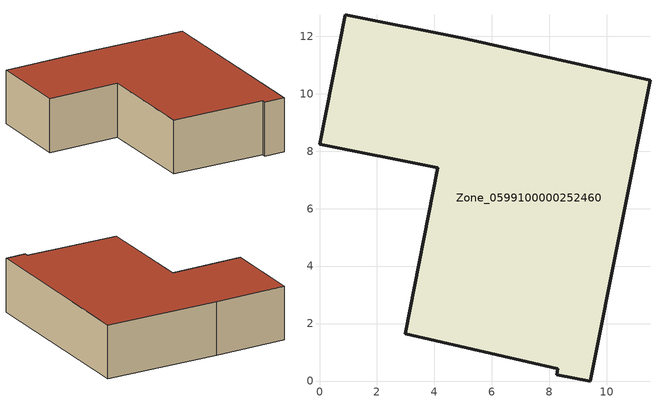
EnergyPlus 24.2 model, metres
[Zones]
Zone_0599100000252460
 floor ground (C_G): 11.5,10.47 9.42,0 8.25,0.22 8.29,0.43 2.98,1.65 4.12,7.43 0,8.24 0.9,12.74 5.01,11.93 z0
 wall outside (C_F): 5.01,11.93 0.9,12.74 0,8.24 4.12,7.43 2.98,1.65 8.29,0.43 8.25,0.22 9.42,0 11.5,10.47 5.01,11.93 z0:3.11
 roof outside (C_R): 11.5,10.47 5.01,11.93 0.9,12.74 0,8.24 4.12,7.43 2.98,1.65 8.29,0.43 8.25,0.22 9.42,0 z3.11
[BUILDING]
Pand.0599100000252460: North Axis=0; Terrain=City; Loads Convergence Tolerance Value=0.04; Temperature Convergence Tolerance Value=0.4; Solar Distribution=FullExterior; Maximum Number of Warmup Days=25; Minimum Number of Warmup Days=1
[Site:Location]
Rotterdam.The.Hague.AP_ZH_NLD Design_Conditions: Latitude=51.96; Longitude=4.45; Time Zone=1; Elevation=-4.5
[SITE:GROUNDTEMPERATURE:BUILDINGSURFACE]
18, 18, 18, 18, 18, 18, 18, 18, 18, 18, 18, 18
[MATERIAL] Thermal Absorptance=0.9; Solar Absorptance=0.7; Visible Absorptance=0.7
Name | Roughness | Thickness | Conductivity | Density | Specific Heat
G.TI.1975-1991 | MediumSmooth | 0.15 | 0.288461 | 540 | 1210
F.TI.1975-1991 | Rough | 0.3 | 0.230769 | 1920 | 840
R.TI.1975-1991 | MediumRough | 0.2 | 0.153846 | 1500 | 1000
[CONSTRUCTION]
C_G: G.TI.1975-1991
C_F: F.TI.1975-1991
C_R: R.TI.1975-1991
[ZONE]
Zone_0599100000252460: Type=1; Multiplier=1; Ceiling Height=Autocalculate; Volume=Autocalculate; Floor Area=autocalculate; Part of Total Floor Area=Yes
[ZONEINFILTRATION:DESIGNFLOWRATE]
Infil_Zone_0599100000252460: Zone or ZoneList or Space or SpaceList=Zone_0599100000252460; Schedule=AlwaysOn; Design Flow Rate Calculation Method=Flow/Area; Flow Rate per Floor Area=0.003; Constant Term Coefficient=1; Temperature Term Coefficient=0; Velocity Term Coefficient=0; Velocity Squared Term Coefficient=0
[HVACTEMPLATE:ZONE:IDEALLOADSAIRSYSTEM]
Zone_0599100000252460: Maximum Heating Supply Air Temperature=50; Minimum Cooling Supply Air Temperature=13; Maximum Heating Supply Air Humidity Ratio=0.0156; Minimum Cooling Supply Air Humidity Ratio=0.0077; Heating Limit=NoLimit; Cooling Limit=NoLimit; Dehumidification Control Type=ConstantSensibleHeatRatio; Cooling Sensible Heat Ratio=0.7; Dehumidification Setpoint=60; Humidification Control Type=None; Humidification Setpoint=30; Outdoor Air Method=None; Outdoor Air Flow Rate per Person=0.00944; Outdoor Air Flow Rate per Zone Floor Area=0; Outdoor Air Flow Rate per Zone=0; Demand Controlled Ventilation Type=None; Outdoor Air Economizer Type=NoEconomizer; Heat Recovery Type=None; Sensible Heat Recovery Effectiveness=0.7; Latent Heat Recovery Effectiveness=0.65
[ZONECONTROL:THERMOSTAT]
ThermostatControl_Zone_0599100000252460: Zone or ZoneList=Zone_0599100000252460; Control Type Schedule=DualSetpointControlType; Control 1=Thermostat_Zone_0599100000252460; Temperature Difference Between Cutout And Setpoint=0
[THERMOSTATSETPOINT:DUALSETPOINT]
Thermostat_Zone_0599100000252460: Heating Setpoint Temperature Schedule=HeatingSetpoint_Zone_0599100000252460; Cooling Setpoint Temperature Schedule=CoolingSetpoint_Zone_0599100000252460
[SCHEDULE:COMPACT]
HeatingSetpoint_Zone_0599100000252460: Through: 12/31, For: AllDays, Until: 24:00, 21
CoolingSetpoint_Zone_0599100000252460: Through: 12/31, For: AllDays, Until: 24:00, 24
DualSetpointControlType: Through: 12/31, For: AllDays, Until: 24:00, 4
AlwaysOn: Through: 12/31, For: AllDays, Until: 24:00, 1
